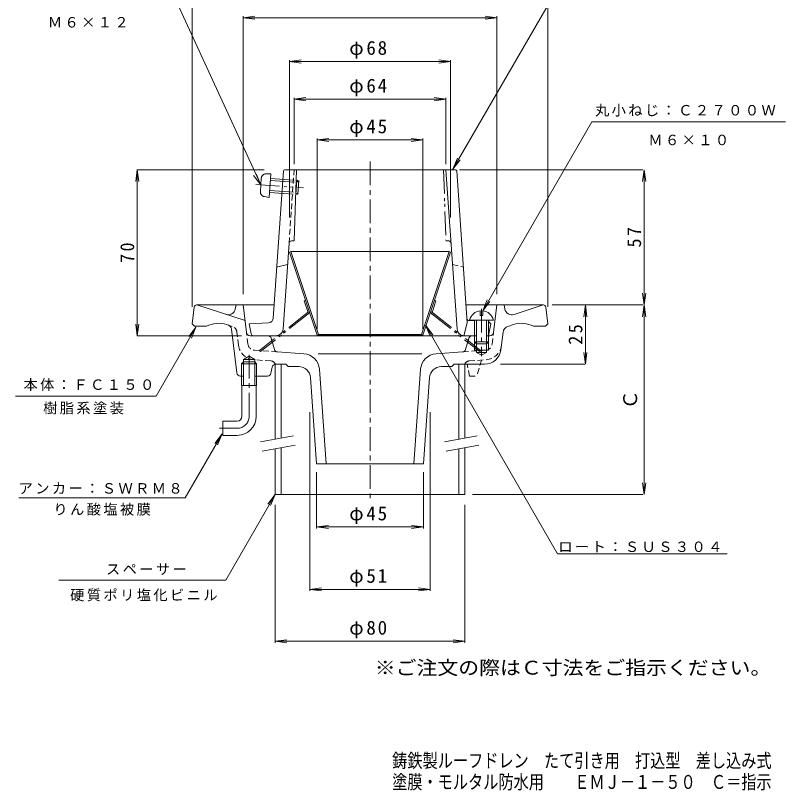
# Model space of a CAD drawing. Units: millimetres, scale not verified. Extents: x -190 to 142, y -230 to 261.
# Drawn here: x -182.7 to 141.9, y -229.9 to 97 of the extents above; entities that cross this region are included whole.
import ezdxf
from ezdxf.enums import TextEntityAlignment as Align

# ---------------------------------------------------------------- set-up
doc = ezdxf.new("R2010")
doc.units = ezdxf.units.MM
doc.header["$LTSCALE"] = 2
for name, pattern in [('CHAIN1', [8, 5, -1, 1, -1]), ('DASHED1', [1.8, 1.2, -0.6]), ('DOUBLE_CHAIN1', [8.8, 5, -1, 0.6, -0.6, 0.6, -1])]:
    doc.linetypes.add(name, pattern=pattern)
for name, color, linetype, lineweight in [('0-0_通り芯', 3, 'Continuous', 9), ('0-2_仕上', 6, 'Continuous', 9), ('0-3_建具', 4, 'Continuous', 9), ('0-4_その他', 7, 'Continuous', 9), ('0-5_寸法', 7, 'Continuous', 9), ('0-A', 4, 'Continuous', 9), ('0-C', 2, 'DOUBLE_CHAIN1', 9)]:
    doc.layers.add(name, color=color, linetype=linetype, lineweight=lineweight)
doc.layers.add('F-4_F-4ﾚｲﾔ', color=6, linetype='Continuous')
doc.layers.add('F-5_F-5ﾚｲﾔ', color=2, linetype='Continuous')
doc.styles.add('ＭＳ ゴシック', font='')
doc.styles.get('ＭＳ ゴシック').set_extended_font_data('MS Gothic')

msp = doc.modelspace()

# ---------------------------------------------------------------- linework, layer by layer
at = {"layer": '0-0_通り芯', "linetype": 'CHAIN1'}
for p, q in [((-33.264, 35.365), (-33.264, -107.192)), ((-84.264, -72.092), (-84.264, -46.092)), ((-89.264, -77.092), (-96.687, -77.092))]:
    msp.add_line(p, q, dxfattribs=at)
at = {"layer": '0-0_通り芯'}
for p, q in [((-107.374, -25.968), (-108.264, -33.092)), ((-106.381, -25.092), (-73.742, -25.092)), ((-85.954, -31.691), (-106.264, -25.092)), ((-90.106, -26.815), (-89.764, -25.092)), ((-85.33, -36.774), (-86.764, -25.092)), ((39.853, -25.092), (7.214, -25.092)), ((18.801, -36.774), (20.236, -25.092)), ((23.578, -26.815), (23.236, -25.092)), ((27.448, -29.084), (39.736, -25.092)), ((40.845, -25.968), (41.736, -33.092)), ((-107.264, -34.092), (-108.264, -33.092)), ((-107.264, -34.092), (-102.264, -34.092)), ((-92.981, -33.613), (-93.744, -33.365)), ((-89.421, -53.768), (-91.613, -35.28)), ((24.903, -34.117), (27.216, -33.366)), ((40.736, -34.092), (35.736, -34.092)), ((40.736, -34.092), (41.736, -33.092)), ((-76.383, -38.092), (-83.841, -38.092)), ((-74.945, -39.164), (-73.56, -43.822)), ((8.417, -39.164), (7.032, -43.822)), ((9.855, -38.092), (11.606, -38.092)), ((15.866, -38.092), (17.313, -38.092)), ((21.951, -43.945), (22.852, -36.605)), ((10.736, -40.64), (10.736, -44.092)), ((11.606, -41.51), (11.606, -45.092)), ((15.866, -41.51), (15.866, -45.092)), ((16.736, -40.64), (16.736, -44.092)), ((-72.227, -44.891), (-61.111, -45.668)), ((-11.447, -45.651), (-55.081, -45.651)), ((-5.417, -45.668), (5.699, -44.891)), ((16.736, -44.092), (10.736, -44.092)), ((15.866, -45.092), (13.736, -46.321)), ((-86.624, -48.092), (-84.264, -46.729)), ((-86.624, -59.092), (-86.624, -48.092)), ((-81.904, -48.092), (-86.624, -48.092)), ((-81.904, -48.092), (-84.264, -46.729)), ((-81.904, -59.092), (-81.904, -48.092)), ((-86.624, -49.092), (-87.439, -49.892)), ((-81.089, -49.892), (-87.439, -49.892)), ((-87.439, -59.092), (-87.439, -49.892)), ((-81.904, -49.092), (-86.624, -49.092)), ((-81.089, -49.892), (-81.904, -49.092)), ((-81.089, -59.092), (-81.089, -49.892)), ((-74.505, -51.297), (-75.023, -53.886)), ((-73.034, -50.092), (-68.764, -50.092)), ((-67.764, -51.092), (-68.764, -50.092)), ((-63.348, -51.092), (-67.764, -51.092)), ((-54.617, -52.152), (-51.764, -92.092)), ((-11.911, -52.152), (-14.764, -92.092)), ((-3.18, -51.092), (1.236, -51.092)), ((1.236, -51.092), (2.236, -50.092)), ((15.003, -50.092), (2.236, -50.092)), ((-87.931, -55.092), (-86.624, -55.092)), ((-81.904, -55.092), (-76.494, -55.092)), ((-58.361, -55.735), (-55.764, -92.092)), ((-8.167, -55.735), (-10.764, -92.092)), ((-81.089, -59.092), (-87.439, -59.092)), ((-87.264, -72.092), (-87.264, -59.092)), ((-81.264, -72.092), (-81.264, -59.092)), ((-95.264, -74.092), (-95.264, -80.092)), ((-89.264, -74.092), (-95.264, -74.092)), ((-89.264, -80.092), (-95.264, -80.092)), ((-55.764, -92.092), (-10.764, -92.092))]:
    msp.add_line(p, q, dxfattribs=at)
at = {"layer": '0-0_通り芯', "linetype": 'DASHED1'}
for p, q in [((-91.431, -34.117), (-92.981, -33.613)), ((-88.709, -42.07), (-89.381, -36.605)), ((-84.739, -41.582), (-85.33, -36.774)), ((18.211, -41.582), (18.801, -36.774)), ((-81.971, -44.209), (-72.227, -44.891)), ((15.443, -44.209), (5.699, -44.891)), ((-75.03, -48.704), (-82.25, -48.199)), ((8.502, -48.704), (15.722, -48.199)), ((13.736, -48.338), (11.736, -55.092)), ((8.736, -55.092), (7.736, -50.092)), ((8.736, -55.092), (11.736, -55.092))]:
    msp.add_line(p, q, dxfattribs=at)
at = {"layer": '0-0_通り芯'}
msp.add_lwpolyline([(15.866, -45.092), (11.606, -45.092), (13.736, -46.321)], dxfattribs=at)
for centre, radius, start, end in [((-106.381, -26.092), 1, 90, 172.87573), ((39.853, -26.092), 1, 7.12427, 90), ((-93.049, -26.231), 3, 251.99948, 348.76921), ((26.521, -26.231), 3, 191.23079, 288.00052), ((-97.143, -43.827), 11, 72.00024, 117.74339), ((-93.599, -35.515), 2, 6.76268, 71.99925), ((25.83, -36.97), 3, 108.00021, 172.99983), ((30.615, -43.827), 11, 62.25661, 108.00055), ((-83.841, -36.592), 1.5, 187.00027, 270), ((-76.383, -39.592), 1.5, 16.5591, 90), ((9.855, -39.592), 1.5, 90, 163.4409), ((17.313, -36.592), 1.5, 270, 352.99973), ((-72.123, -43.394), 1.5, 196.5591, 266.00064), ((-61.599, -52.651), 7, 4.0856, 86.00008), ((-4.929, -52.651), 7, 94.00021, 175.9144), ((5.594, -43.394), 1.5, 273.99936, 343.4409), ((15.003, -43.092), 7, 270, 352.99948), ((-73.034, -51.592), 1.5, 90, 168.68988), ((-63.348, -56.092), 5, 4.08562, 90), ((-3.18, -56.092), 5, 90, 175.91432), ((-87.931, -53.592), 1.5, 186.76259, 270), ((-76.494, -53.592), 1.5, 270, 348.6897), ((-89.264, -72.092), 2, 270, 0), ((-89.264, -72.092), 8, 270, 0)]:
    msp.add_arc(centre, radius, start, end, dxfattribs=at)
at = {"layer": '0-0_通り芯', "linetype": 'DASHED1'}
for centre, radius, start, end in [((-92.358, -36.97), 3, 7.00017, 71.99979), ((-81.762, -41.216), 7, 187.00017, 265.99974), ((-81.762, -41.216), 3, 187.00017, 265.99974), ((15.234, -41.216), 3, 274.00026, 352.99983), ((15.234, -41.216), 7, 274.00026, 352.99983), ((-75.17, -50.699), 2, 17.68864, 86.00017), ((8.641, -50.699), 2, 93.99983, 162.31136)]:
    msp.add_arc(centre, radius, start, end, dxfattribs=at)
at = {"layer": '0-0_通り芯', "linetype": 'CHAIN1'}
msp.add_arc((-89.264, -72.092), 5, 270, 0, dxfattribs=at)
at = {"layer": '0-2_仕上'}
for p, q in [((-69.807, 31.443), (-74.141, -30.822)), ((-69.309, 31.908), (2.78, 31.908)), ((-64.264, 31.908), (-65.312, 1.908)), ((3.414, -35.3), (-1.264, 31.908)), ((3.279, 31.443), (7.736, -32.592)), ((-69.942, -35.3), (-67.417, 0.978)), ((-66.419, 1.908), (-65.312, 1.908)), ((-68.048, -8.092), (-72.629, -9.092)), ((-76.036, -32.68), (-84.264, -33.092)), ((7.736, -32.592), (6.236, -38.087)), ((8.556, -31.683), (10.736, -31.792)), ((17.736, -33.092), (16.736, -32.092)), ((-83.425, -37.288), (-84.264, -33.092)), ((16.897, -37.288), (17.736, -33.092)), ((-76.383, -38.092), (9.855, -38.092))]:
    msp.add_line(p, q, dxfattribs=at)
at = {"layer": '0-2_仕上', "linetype": 'DASHED1'}
for p, q in [((-67.417, 0.978), (-65.264, 31.908)), ((1.52, -8.092), (6.1, -9.092))]:
    msp.add_line(p, q, dxfattribs=at)
at = {"layer": '0-2_仕上', "linetype": 'DOUBLE_CHAIN1'}
for p in [(-2.264, 31.908), (-0.109, 1.908)]:
    msp.add_line(p, (-1.216, 1.908), dxfattribs=at)
at = {"layer": '0-2_仕上'}
for centre, radius, start, end in [((-69.309, 31.408), 0.5, 90, 176.01863), ((2.78, 31.408), 0.5, 3.98137, 90), ((-66.419, 0.908), 1, 90, 176.01874), ((-76.136, -30.683), 2, 272.86252, 356.01868), ((8.606, -30.684), 1, 183.98137, 267.13788), ((-72.934, -35.092), 3, 270, 356.01866), ((6.406, -35.092), 3, 183.98134, 270), ((-82.444, -37.092), 1, 191.31007, 270), ((15.916, -37.092), 1, 325.05693, 348.68979)]:
    msp.add_arc(centre, radius, start, end, dxfattribs=at)
at = {"layer": '0-2_仕上', "linetype": 'DOUBLE_CHAIN1'}
msp.add_arc((-0.109, 0.908), 1, 3.98126, 90, dxfattribs=at)
at = {"layer": '0-3_建具'}
for p, q in [((-73.264, -50.092), (-73.264, -81.669)), ((-70.764, -50.092), (-70.764, -81.228)), ((4.236, -50.092), (4.236, -81.669)), ((6.736, -50.092), (6.736, -81.228)), ((-70.764, -85.289), (-70.764, -105.092)), ((4.236, -85.73), (4.236, -105.092)), ((6.736, -85.289), (6.736, -105.092))]:
    msp.add_line(p, q, dxfattribs=at)
at = {"layer": '0-3_建具', "color": 7}
for p, q in [((-79.377, -82.747), (-65.59, -80.316)), ((-1.877, -82.747), (11.91, -80.316)), ((-78.683, -86.686), (-64.896, -84.255)), ((-1.183, -86.686), (12.604, -84.255))]:
    msp.add_line(p, q, dxfattribs=at)
at = {"layer": '0-3_建具'}
msp.add_lwpolyline([(-73.264, -85.73), (-73.264, -105.092), (6.736, -105.092)], dxfattribs=at)
at = {"layer": '0-4_その他'}
for p, q in [((-108.264, 115.338), (-108.264, -25.87)), ((41.736, 115.338), (41.736, -25.87)), ((-86.764, 96.054), (-81.807, 96.707)), ((-86.764, 96.654), (-86.764, -20.583)), ((-86.764, 96.054), (20.236, 96.054)), ((-86.764, 96.054), (-81.807, 95.401)), ((20.236, 96.054), (15.279, 96.707)), ((20.236, 96.054), (15.279, 95.401)), ((20.236, 96.654), (20.236, -20.583)), ((-67.264, 77.601), (-62.307, 78.254)), ((-67.264, 78.201), (-67.264, 11.79)), ((-67.264, 77.601), (0.736, 77.601)), ((-67.264, 77.601), (-62.307, 76.948)), ((0.736, 77.601), (-4.221, 78.254)), ((0.736, 77.601), (-4.221, 76.948)), ((0.736, 78.201), (0.736, 11.79)), ((-65.264, 61.686), (-60.307, 62.338)), ((-65.264, 62.286), (-65.264, 34.321)), ((-1.264, 61.686), (-6.221, 62.338)), ((-1.264, 62.286), (-1.264, 34.321)), ((-65.264, 61.686), (-1.264, 61.686)), ((-65.264, 61.686), (-60.307, 61.033)), ((-1.264, 61.686), (-6.221, 61.033)), ((-55.597, 44.516), (-50.64, 45.169)), ((-55.597, 45.116), (-55.597, -35.234)), ((-55.597, 44.516), (-10.931, 44.516)), ((-55.597, 44.516), (-50.64, 43.863)), ((-10.931, 44.516), (-15.888, 45.169)), ((-10.931, 44.516), (-15.888, 43.863)), ((-10.931, 45.116), (-10.931, -35.234)), ((-131.413, 31.908), (-132.066, 26.951)), ((81.761, 31.908), (4.448, 31.908)), ((82.32, 31.908), (81.667, 26.951)), ((82.32, -25.092), (82.32, 31.908)), ((82.32, 31.908), (82.973, 26.951)), ((82.32, -25.092), (81.667, -20.134)), ((82.32, -25.092), (82.973, -20.134)), ((81.761, -25.092), (43.548, -25.092)), ((57.567, -25.092), (56.914, -30.049)), ((57.567, -50.092), (57.567, -25.092)), ((57.567, -25.092), (58.219, -30.049)), ((82.32, -25.092), (81.667, -30.049)), ((82.32, -105.092), (82.32, -25.092)), ((82.32, -25.092), (82.973, -30.049)), ((-131.413, -38.092), (-132.066, -33.134)), ((-131.413, -38.092), (-130.76, -33.134)), ((-131.419, -38.092), (-87.413, -38.092)), ((57.567, -50.092), (56.914, -45.134)), ((57.367, -50.092), (21.812, -50.092)), ((-58.693, -145.652), (-58.693, -70.263)), ((-7.835, -145.652), (-7.835, -70.263)), ((-55.764, -119.316), (-55.764, -95.601)), ((-10.764, -119.316), (-10.764, -95.601)), ((82.32, -105.092), (81.667, -100.134)), ((82.32, -105.092), (82.973, -100.134)), ((81.761, -105.092), (10.009, -105.092)), ((-73.264, -167.522), (-73.264, -109.355)), ((6.736, -167.522), (6.736, -109.355)), ((-55.764, -118.716), (-50.807, -118.063)), ((-55.764, -118.716), (-10.764, -118.716)), ((-55.764, -118.716), (-50.807, -119.368)), ((-10.764, -118.716), (-15.721, -118.063)), ((-10.764, -118.716), (-15.721, -119.368)), ((-58.693, -145.052), (-53.735, -144.399)), ((-58.693, -145.052), (-7.835, -145.052)), ((-58.693, -145.052), (-53.735, -145.705)), ((-7.835, -145.052), (-12.793, -144.399)), ((-7.835, -145.052), (-12.793, -145.705)), ((-73.264, -166.922), (-68.307, -166.269)), ((6.736, -166.922), (1.779, -166.269)), ((-73.264, -166.922), (6.736, -166.922)), ((-73.264, -166.922), (-68.307, -167.575)), ((6.736, -166.922), (1.779, -167.575))]:
    msp.add_line(p, q, dxfattribs=at)
for points in [[(-131.559, 31.908), (-131.474, 31.908), (-77.948, 31.908)], [(-131.413, -38.092), (-131.413, 31.908), (-130.76, 26.951)], [(57.567, -50.092), (57.572, -50.05), (58.219, -45.134)]]:
    msp.add_lwpolyline(points, dxfattribs=at)
at = {"layer": '0-5_寸法'}
for p, q in [((1.678, 32.169), (45.556, 108.169)), ((-79.299, 25.537), (-114.289, 101.617)), ((14.236, -27.535), (60.253, 52.169)), ((60.253, 52.169), (141.923, 52.169)), ((1.678, 32.169), (3.591, 36.788)), ((1.678, 32.169), (4.721, 36.135)), ((-79.299, 25.537), (-82.343, 29.504)), ((-79.299, 25.537), (-81.213, 30.157)), ((14.236, -27.535), (16.149, -22.915)), ((14.236, -27.535), (17.28, -23.568)), ((-106.662, -34.494), (-123.405, -63.494)), ((-106.662, -34.494), (-109.705, -38.46)), ((-106.662, -34.494), (-108.575, -39.113)), ((-9.835, -33.668), (45.816, -130.059)), ((-9.835, -33.668), (-6.791, -37.635)), ((-9.835, -33.668), (-7.922, -38.288)), ((-182.749, -63.494), (-123.405, -63.494)), ((-95.662, -79.494), (-111.25, -106.494)), ((-95.662, -79.494), (-98.705, -83.46)), ((-95.662, -79.494), (-97.575, -84.113)), ((-111.25, -106.494), (-181.297, -106.494)), ((-73.264, -105.092), (-94.049, -141.092)), ((-73.264, -105.092), (-76.308, -109.058)), ((-73.264, -105.092), (-75.177, -109.711)), ((45.816, -130.059), (117.3, -130.059)), ((-94.049, -141.092), (-164.416, -141.092))]:
    msp.add_line(p, q, dxfattribs=at)
at = {"layer": '0-A', "linetype": 'DOUBLE_CHAIN1'}
for p, q in [((-77.143, 30.218), (-75.062, 30.255)), ((-75.062, 30.255), (-75.756, 20.279)), ((-79.103, 28.357), (-79.496, 22.718)), ((-75.261, 27.392), (-63.29, 26.558)), ((-81.439, 25.686), (-61.377, 24.29)), ((-75.557, 23.142), (-63.586, 22.308)), ((-77.813, 20.604), (-75.756, 20.279)), ((-75.617, 22.274), (-63.646, 21.44)), ((-63.586, 22.308), (-64.514, 21.501))]:
    msp.add_line(p, q, dxfattribs=at)
at = {"layer": '0-A'}
for p, q in [((13.236, -27.535), (13.236, -29.51)), ((14.236, -27.535), (14.236, -29.51)), ((8.736, -31.51), (18.736, -31.51)), ((10.736, -31.51), (10.736, -40.64)), ((11.606, -31.51), (11.606, -41.51)), ((13.236, -29.51), (14.236, -29.51)), ((15.866, -31.51), (15.866, -41.51)), ((16.736, -31.51), (16.736, -40.64)), ((11.606, -41.51), (10.736, -40.64)), ((10.736, -40.64), (16.736, -40.64)), ((11.606, -41.51), (15.866, -41.51)), ((16.736, -40.64), (15.866, -41.51))]:
    msp.add_line(p, q, dxfattribs=at)
at = {"layer": '0-A', "linetype": 'CHAIN1'}
msp.add_line((13.736, -26.761), (13.736, -46.753), dxfattribs=at)
at = {"layer": '0-A', "linetype": 'DOUBLE_CHAIN1'}
for points in [[(-75.2, 28.259), (-63.229, 27.426), (-63.646, 21.44)], [(-63.29, 26.558), (-64.097, 27.486), (-64.514, 21.501)]]:
    msp.add_lwpolyline(points, dxfattribs=at)
for centre, start, end in [((-77.108, 28.218), 91.01801, 176.01799), ((-77.5, 22.579), 176.01799, 261.01797)]:
    msp.add_arc(centre, 2, start, end, dxfattribs=at)
at = {"layer": '0-A'}
for start, end in [(95.59886, 167.31978), (12.68025, 84.40114)]:
    msp.add_arc((13.736, -32.635), 5.125, start, end, dxfattribs=at)
at = {"layer": '0-C', "linetype": 'Continuous'}
for p, q in [((-66.695, -2.592), (-67.264, -2.781)), ((-66.695, -2.592), (0.167, -2.592)), ((-55.028, -37.592), (-66.695, -2.592)), ((-11.5, -37.592), (0.167, -2.592)), ((-10.931, -37.781), (0.736, -2.781)), ((0.167, -2.592), (0.736, -2.781)), ((-55.597, -37.781), (-10.931, -37.781)), ((-11.5, -37.592), (-55.028, -37.592)), ((-11.5, -37.592), (-10.931, -37.781))]:
    msp.add_line(p, q, dxfattribs=at)
at = {"layer": '0-C'}
for p, q in [((-61.02, -23.412), (-60.451, -23.222)), ((-59.55, -27.822), (-61.02, -23.412)), ((-6.979, -27.822), (-5.508, -23.412)), ((-5.508, -23.412), (-6.078, -23.222)), ((-59.714, -28.373), (-79.886, -44.311)), ((-59.342, -28.843), (-79.514, -44.781)), ((-7.186, -28.843), (12.986, -44.781)), ((-6.814, -28.373), (13.358, -44.311)), ((-79.886, -44.311), (-79.514, -44.781)), ((13.358, -44.311), (12.986, -44.781))]:
    msp.add_line(p, q, dxfattribs=at)
at = {"layer": '0-C', "linetype": 'Continuous'}
msp.add_lwpolyline([(-55.028, -37.592), (-55.597, -37.781), (-67.264, -2.781)], dxfattribs=at)
at = {"layer": '0-C'}
for centre, radius, start, end in [((-60.024, -27.98), 0.5, 308.31253, 18.43431), ((-60.024, -27.98), 1.1, 308.31223, 18.43431), ((-6.504, -27.98), 1.1, 161.56569, 231.68747), ((-6.504, -27.98), 0.5, 161.56569, 231.68747)]:
    msp.add_arc(centre, radius, start, end, dxfattribs=at)

# ---------------------------------------------------------------- texts
at = {"layer": '0-4_その他', "color": 2, "style": 'ＭＳ ゴシック'}
msp.add_text('Ｃ', height=5.865, rotation=90, dxfattribs=at).set_placement((81.12, -69.092), align=Align.BOTTOM_LEFT)
at = {"layer": '0-4_その他', "color": 2, "char_height": 5.865, "attachment_point": 7, "style": 'ＭＳ ゴシック'}
for s, insert in [('\\T1.19;φ68', (-42.014, 78.801)), ('\\T1.19;φ64', (-42.014, 62.886)), ('\\T1.19;φ45', (-42.014, 45.716)), ('\\T1.19;φ45', (-42.014, -117.516)), ('\\T1.19;φ51', (-42.014, -143.852)), ('\\T1.19;φ80', (-42.014, -165.722))]:
    msp.add_mtext(s, dxfattribs=dict(at, insert=insert))
at = {"layer": '0-4_その他', "color": 2, "char_height": 5.865, "attachment_point": 7, "rotation": 90, "style": 'ＭＳ ゴシック'}
for s, insert in [('\\T1.27;\\W0.95;57', (81.12, -0.842)), ('\\T1.27;\\W0.95;70', (-132.613, -7.342)), ('\\T1.27;\\W0.95;25', (56.367, -41.842))]:
    msp.add_mtext(s, dxfattribs=dict(at, insert=insert))
at = {"layer": '0-5_寸法', "char_height": 4.399, "attachment_point": 7, "style": 'ＭＳ ゴシック'}
for s, insert in [('\\T1.17;Ｍ６×１２', (-169.122, 91.857)), ('\\T1.17;丸小ねじ：Ｃ２７００Ｗ', (61.599, 54.343)), ('\\T1.17;Ｍ６×１０', (84.088, 42.223)), ('\\T1.17;本体：ＦＣ１５０', (-179.36, -61.376)), ('\\T1.17;樹脂系塗装', (-171.106, -71.28)), ('\\T1.17;アンカー：ＳＷＲＭ８', (-181.447, -104.861)), ('\\T1.17;りん酸塩被膜', (-166.774, -113.96)), ('\\T1.17;ロート：ＳＵＳ３０４', (46.13, -129.444)), ('\\T1.17;スペーサー', (-144.594, -138.977)), ('\\T1.17;硬質ポリ塩化ビニル', (-159.714, -150.11))]:
    msp.add_mtext(s, dxfattribs=dict(at, insert=insert))
at = {"layer": 'F-4_F-4ﾚｲﾔ', "style": 'ＭＳ ゴシック', "width": 0.8}
for s, p in [('鋳鉄製ルーフドレン\u3000たて引き用\u3000打込型\u3000差し込み式', (-23.924, -221.933)), ('塗膜・モルタル防水用\u3000\u3000ＥＭＪ－１－５０\u3000Ｃ＝指示', (-23.924, -230.933))]:
    msp.add_text(s, height=5.865, dxfattribs=at).set_placement(p, align=Align.BOTTOM_LEFT)
at = {"layer": 'F-5_F-5ﾚｲﾔ', "style": 'ＭＳ ゴシック', "width": 1.1}
msp.add_text('※ご注文の際はＣ寸法をご指示ください。', height=5.865, dxfattribs=at).set_placement((-31.26, -182.758), align=Align.BOTTOM_LEFT)

doc.saveas('drawing.dxf')
